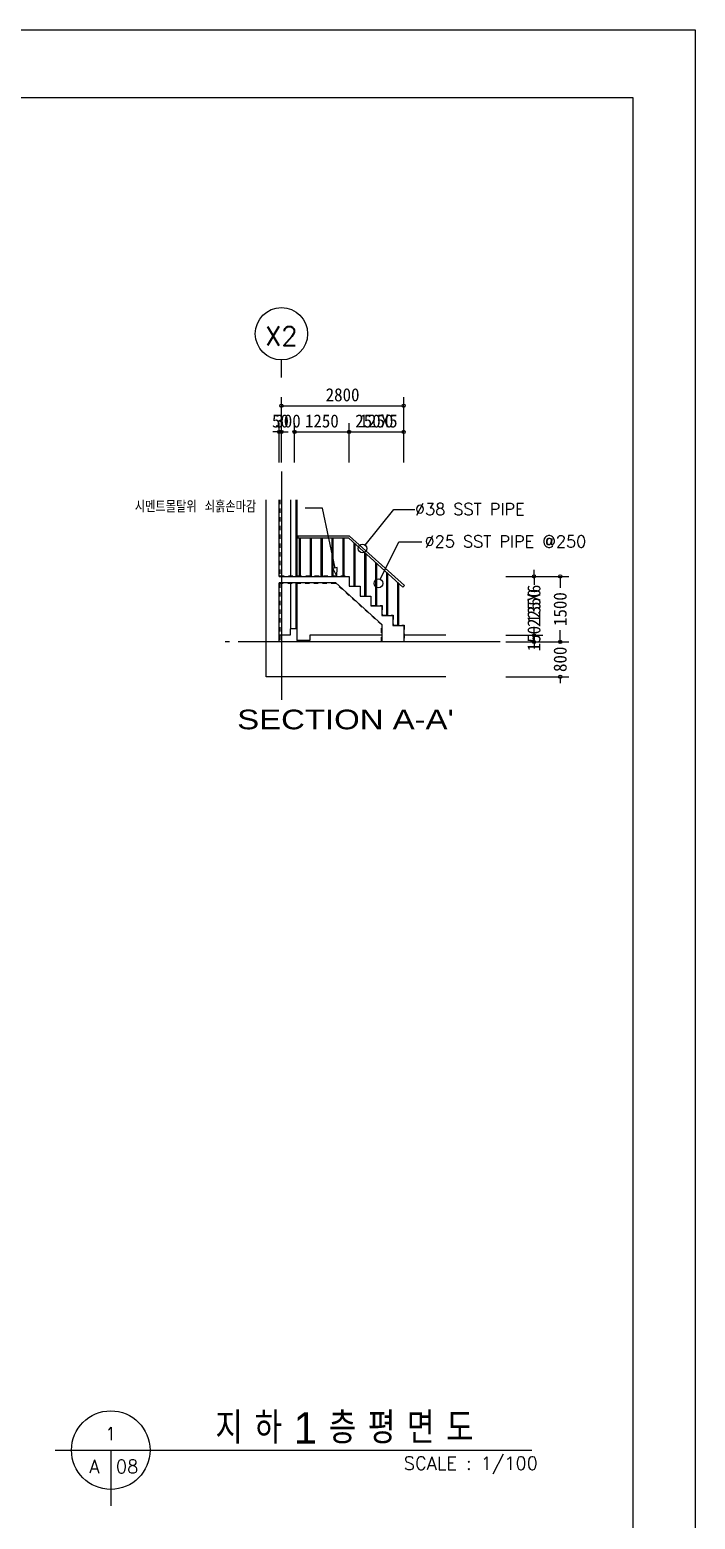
# Model space of a CAD drawing. Extents: x 0 to 81639, y 0 to 58722.
# Drawn here: x 66392 to 81639, y 24595 to 58722 of the extents above; entities that cross this region are included whole.
import ezdxf
from ezdxf.enums import TextEntityAlignment as Align

# ---------------------------------------------------------------- set-up
doc = ezdxf.new("R2010")
doc.units = 0
doc.header["$LTSCALE"] = 100
doc.linetypes.add('CENTER', pattern=[65, 60, -2, 1, -2])
doc.linetypes.add('HIDDEN', pattern=[2, 1, -1])
doc.layers.get('0').update_dxf_attribs({"linetype": 'CONTINUOUS'})
doc.layers.get('DEFPOINTS').update_dxf_attribs({"linetype": 'CONTINUOUS'})
for name, color, linetype in [('9', 9, 'CONTINUOUS'), ('COL7', 3, 'CONTINUOUS'), ('DW', 4, 'CONTINUOUS'), ('ELE', 7, 'CONTINUOUS'), ('FIN', 5, 'CONTINUOUS'), ('FOR', 4, 'CONTINUOUS'), ('H', 6, 'CONTINUOUS'), ('RXBLWL', 3, 'CONTINUOUS'), ('RXCEN', 10, 'CENTER'), ('RXDIM', 7, 'CONTINUOUS'), ('STAIR', 3, 'CONTINUOUS'), ('TEXT', 7, 'CONTINUOUS'), ('TIT', 2, 'CONTINUOUS'), ('TXT', 5, 'CONTINUOUS'), ('WS', 2, 'CONTINUOUS')]:
    doc.layers.add(name, color=color, linetype=linetype)
doc.styles.add('RXHD', font='Arial')
doc.styles.add('SHB', font='simple', dxfattribs={"bigfont": 'KORbox'})
doc.styles.add('SHO', font='outline', dxfattribs={"bigfont": 'KORoutline'})
doc.styles.add('SHS', font='simple', dxfattribs={"bigfont": 'KORsimple'})
doc.styles.get("Standard").update_dxf_attribs({"font": 'DotumChe.ttf'})
doc.dimstyles.new('WDIM', dxfattribs={"dimscale": 100, "dimtxt": 3, "dimasz": 1.5, "dimexe": 2, "dimexo": 0, "dimgap": 1, "dimtad": 1, "dimdec": 0, "dimdsep": 46, "dimtxsty": 'Standard', "dimblk": 'SMALL', "dimcen": 0, "dimclrd": 256, "dimclre": 256, "dimclrt": 256, "dimadec": 0, "dimazin": 0, "dimtfac": 1, "dimtdec": 0, "dimtix": 1, "dimtofl": 0, "dimtmove": 0, "dimatfit": 0, "dimfxl": 0, "dimtolj": 1, "dimtzin": 0, "dimarcsym": 0})

# ---------------------------------------------------------------- blocks, each defined once
blk = doc.blocks.new('_Small')
at = {"color": 0, "linetype": 'ByBlock', "lineweight": -2}
blk.add_circle((0, 0), 0.25, dxfattribs=at)
blk = doc.blocks.new('*D157')
at = {"layer": 'DEFPOINTS', "color": 0, "linetype": 'Continuous'}
for p in [(77297, 44698), (78545, 44698), (77297, 43898)]:
    blk.add_point(p, dxfattribs=at)
at = {"layer": 'RXDIM', "linetype": 'Continuous', "lineweight": -2}
for p, q in [((78545, 44698), (78545, 44848)), ((77297, 44698), (78745, 44698)), ((77297, 43898), (78745, 43898)), ((78545, 43898), (78545, 43748))]:
    blk.add_line(p, q, dxfattribs=at)
at = {"layer": 'RXDIM', "linetype": 'Continuous', "lineweight": -2, "xscale": 150, "yscale": 150, "zscale": 150}
for p, rotation in [((78545, 44698), 270), ((78545, 43898), 90)]:
    blk.add_blockref('_Small', p, dxfattribs=dict(at, rotation=rotation))
at = {"layer": 'RXDIM', "linetype": 'Continuous', "insert": (78545, 44298), "char_height": 300, "attachment_point": 5, "rotation": 90}
blk.add_mtext('\\A1;800', dxfattribs=at)
blk = doc.blocks.new('*D158')
at = {"layer": 'DEFPOINTS', "color": 0, "linetype": 'Continuous'}
for p in [(77297, 44848), (77945, 44848), (77297, 44698)]:
    blk.add_point(p, dxfattribs=at)
at = {"layer": 'RXDIM', "linetype": 'Continuous', "lineweight": -2}
for p, q in [((77297, 44848), (78145, 44848)), ((77945, 44848), (77945, 44998)), ((77297, 44698), (78145, 44698)), ((77945, 44698), (77945, 44548))]:
    blk.add_line(p, q, dxfattribs=at)
at = {"layer": 'RXDIM', "linetype": 'Continuous', "lineweight": -2, "xscale": 150, "yscale": 150, "zscale": 150}
for p, rotation in [((77945, 44848), 270), ((77945, 44698), 90)]:
    blk.add_blockref('_Small', p, dxfattribs=dict(at, rotation=rotation))
at = {"layer": 'RXDIM', "linetype": 'Continuous', "insert": (77945, 44773), "char_height": 300, "attachment_point": 5, "rotation": 90}
blk.add_mtext('\\A1;150', dxfattribs=at)
blk = doc.blocks.new('*D159')
at = {"layer": 'DEFPOINTS', "color": 0, "linetype": 'Continuous'}
for p in [(77297, 46198), (77945, 46198), (77297, 44848)]:
    blk.add_point(p, dxfattribs=at)
at = {"layer": 'RXDIM', "linetype": 'Continuous', "lineweight": -2}
for p, q in [((77297, 46198), (78145, 46198)), ((77945, 46198), (77945, 46008)), ((77297, 44848), (78145, 44848)), ((77945, 44848), (77945, 45039))]:
    blk.add_line(p, q, dxfattribs=at)
at = {"layer": 'RXDIM', "linetype": 'Continuous', "lineweight": -2, "xscale": 150, "yscale": 150, "zscale": 150}
for p, rotation in [((77945, 46198), 90), ((77945, 44848), 270)]:
    blk.add_blockref('_Small', p, dxfattribs=dict(at, rotation=rotation))
at = {"layer": 'RXDIM', "linetype": 'Continuous', "insert": (77945, 45523), "char_height": 300, "attachment_point": 5, "rotation": 90}
blk.add_mtext('\\A1;1350', dxfattribs=at)
blk = doc.blocks.new('*D160')
at = {"layer": 'DEFPOINTS', "color": 0, "linetype": 'Continuous'}
for p in [(77297, 46198), (78545, 46198), (77297, 44698)]:
    blk.add_point(p, dxfattribs=at)
at = {"layer": 'RXDIM', "linetype": 'Continuous', "lineweight": -2}
for p, q in [((77297, 46198), (78745, 46198)), ((78545, 46198), (78545, 45933)), ((78545, 44698), (78545, 44964)), ((77297, 44698), (78745, 44698))]:
    blk.add_line(p, q, dxfattribs=at)
at = {"layer": 'RXDIM', "linetype": 'Continuous', "lineweight": -2, "xscale": 150, "yscale": 150, "zscale": 150}
for p, rotation in [((78545, 46198), 90), ((78545, 44698), 270)]:
    blk.add_blockref('_Small', p, dxfattribs=dict(at, rotation=rotation))
at = {"layer": 'RXDIM', "linetype": 'Continuous', "insert": (78545, 45448), "char_height": 300, "attachment_point": 5, "rotation": 90}
blk.add_mtext('\\A1;1500', dxfattribs=at)
blk = doc.blocks.new('*D161')
at = {"layer": 'DEFPOINTS', "color": 0, "linetype": 'Continuous'}
for p in [(77297, 46198), (77945, 46198), (77297, 44848)]:
    blk.add_point(p, dxfattribs=at)
at = {"layer": 'RXDIM', "linetype": 'Continuous', "lineweight": -2}
for p, q in [((77297, 46198), (78145, 46198)), ((77945, 46198), (77945, 46348)), ((77297, 44848), (78145, 44848)), ((77945, 44848), (77945, 44698))]:
    blk.add_line(p, q, dxfattribs=at)
at = {"layer": 'RXDIM', "linetype": 'Continuous', "lineweight": -2, "xscale": 150, "yscale": 150, "zscale": 150}
for p, rotation in [((77945, 46198), 270), ((77945, 44848), 90)]:
    blk.add_blockref('_Small', p, dxfattribs=dict(at, rotation=rotation))
at = {"layer": 'RXDIM', "linetype": 'Continuous', "insert": (77945, 45523), "char_height": 300, "attachment_point": 5, "rotation": 90}
blk.add_mtext('\\A1;225X6', dxfattribs=at)
blk = doc.blocks.new('*D166')
at = {"layer": 'DEFPOINTS', "color": 0, "linetype": 'Continuous'}
for p in [(72459, 49507), (72159, 48805), (72459, 48805)]:
    blk.add_point(p, dxfattribs=at)
at = {"layer": 'RXDIM', "linetype": 'Continuous', "lineweight": -2}
for p, q in [((72159, 49507), (72009, 49507)), ((72159, 48805), (72159, 49707)), ((72459, 48805), (72459, 49707)), ((72459, 49507), (72609, 49507))]:
    blk.add_line(p, q, dxfattribs=at)
at = {"layer": 'RXDIM', "linetype": 'Continuous', "lineweight": -2, "xscale": 150, "yscale": 150, "zscale": 150}
blk.add_blockref('_Small', (72159, 49507), dxfattribs=at)
at = {"layer": 'RXDIM', "linetype": 'Continuous', "lineweight": -2, "xscale": 150, "yscale": 150, "zscale": 150, "rotation": 180}
blk.add_blockref('_Small', (72459, 49507), dxfattribs=at)
at = {"layer": 'RXDIM', "linetype": 'Continuous', "insert": (72309, 49757), "char_height": 300, "attachment_point": 5}
blk.add_mtext('\\A1;300', dxfattribs=at)
blk = doc.blocks.new('*D167')
at = {"layer": 'DEFPOINTS', "color": 0, "linetype": 'Continuous'}
for p in [(74959, 50107), (72159, 48805), (74959, 48805)]:
    blk.add_point(p, dxfattribs=at)
at = {"layer": 'RXDIM', "linetype": 'Continuous', "lineweight": -2}
for p, q in [((72159, 48805), (72159, 50307)), ((74959, 48805), (74959, 50307)), ((72159, 50107), (74959, 50107))]:
    blk.add_line(p, q, dxfattribs=at)
at = {"layer": 'RXDIM', "linetype": 'Continuous', "lineweight": -2, "xscale": 150, "yscale": 150, "zscale": 150, "rotation": 180}
blk.add_blockref('_Small', (72159, 50107), dxfattribs=at)
at = {"layer": 'RXDIM', "linetype": 'Continuous', "lineweight": -2, "xscale": 150, "yscale": 150, "zscale": 150}
blk.add_blockref('_Small', (74959, 50107), dxfattribs=at)
at = {"layer": 'RXDIM', "linetype": 'Continuous', "insert": (73559, 50357), "char_height": 300, "attachment_point": 5}
blk.add_mtext('\\A1;2800', dxfattribs=at)
blk = doc.blocks.new('*D168')
at = {"layer": 'DEFPOINTS', "color": 0, "linetype": 'Continuous'}
for p in [(72159, 49507), (72109, 48805), (72159, 48805)]:
    blk.add_point(p, dxfattribs=at)
at = {"layer": 'RXDIM', "linetype": 'Continuous', "lineweight": -2}
for p, q in [((72109, 49507), (71959, 49507)), ((72109, 48805), (72109, 49707)), ((72159, 48805), (72159, 49707)), ((72159, 49507), (72309, 49507))]:
    blk.add_line(p, q, dxfattribs=at)
at = {"layer": 'RXDIM', "linetype": 'Continuous', "lineweight": -2, "xscale": 150, "yscale": 150, "zscale": 150}
blk.add_blockref('_Small', (72109, 49507), dxfattribs=at)
at = {"layer": 'RXDIM', "linetype": 'Continuous', "lineweight": -2, "xscale": 150, "yscale": 150, "zscale": 150, "rotation": 180}
blk.add_blockref('_Small', (72159, 49507), dxfattribs=at)
at = {"layer": 'RXDIM', "linetype": 'Continuous', "insert": (72134, 49757), "char_height": 300, "attachment_point": 5}
blk.add_mtext('\\A1;50', dxfattribs=at)
blk = doc.blocks.new('*D169')
at = {"layer": 'DEFPOINTS', "color": 0, "linetype": 'Continuous'}
for p in [(73709, 49507), (72459, 48805), (73709, 48805)]:
    blk.add_point(p, dxfattribs=at)
at = {"layer": 'RXDIM', "linetype": 'Continuous', "lineweight": -2}
for p, q in [((72459, 48805), (72459, 49707)), ((72459, 49507), (73709, 49507)), ((73709, 48805), (73709, 49707))]:
    blk.add_line(p, q, dxfattribs=at)
at = {"layer": 'RXDIM', "linetype": 'Continuous', "lineweight": -2, "xscale": 150, "yscale": 150, "zscale": 150, "rotation": 180}
blk.add_blockref('_Small', (72459, 49507), dxfattribs=at)
at = {"layer": 'RXDIM', "linetype": 'Continuous', "lineweight": -2, "xscale": 150, "yscale": 150, "zscale": 150}
blk.add_blockref('_Small', (73709, 49507), dxfattribs=at)
at = {"layer": 'RXDIM', "linetype": 'Continuous', "insert": (73084, 49757), "char_height": 300, "attachment_point": 5}
blk.add_mtext('\\A1;1250', dxfattribs=at)
blk = doc.blocks.new('*D170')
at = {"layer": 'DEFPOINTS', "color": 0, "linetype": 'Continuous'}
for p in [(74959, 49507), (73709, 48805), (74959, 48805)]:
    blk.add_point(p, dxfattribs=at)
at = {"layer": 'RXDIM', "linetype": 'Continuous', "lineweight": -2}
for p, q in [((73709, 48805), (73709, 49707)), ((73709, 49507), (74959, 49507)), ((74959, 48805), (74959, 49707))]:
    blk.add_line(p, q, dxfattribs=at)
at = {"layer": 'RXDIM', "linetype": 'Continuous', "lineweight": -2, "xscale": 150, "yscale": 150, "zscale": 150, "rotation": 180}
blk.add_blockref('_Small', (73709, 49507), dxfattribs=at)
at = {"layer": 'RXDIM', "linetype": 'Continuous', "lineweight": -2, "xscale": 150, "yscale": 150, "zscale": 150}
blk.add_blockref('_Small', (74959, 49507), dxfattribs=at)
at = {"layer": 'RXDIM', "linetype": 'Continuous', "insert": (74334, 49757), "char_height": 300, "attachment_point": 5}
blk.add_mtext('\\A1;250X5', dxfattribs=at)
blk = doc.blocks.new('*D171')
at = {"layer": 'DEFPOINTS', "color": 0, "linetype": 'Continuous'}
for p in [(74959, 49507), (73709, 48805), (74959, 48805)]:
    blk.add_point(p, dxfattribs=at)
at = {"layer": 'RXDIM', "linetype": 'Continuous', "lineweight": -2}
for p, q in [((73709, 48805), (73709, 49707)), ((73709, 49507), (74959, 49507)), ((74959, 48805), (74959, 49707))]:
    blk.add_line(p, q, dxfattribs=at)
at = {"layer": 'RXDIM', "linetype": 'Continuous', "lineweight": -2, "xscale": 150, "yscale": 150, "zscale": 150, "rotation": 180}
blk.add_blockref('_Small', (73709, 49507), dxfattribs=at)
at = {"layer": 'RXDIM', "linetype": 'Continuous', "lineweight": -2, "xscale": 150, "yscale": 150, "zscale": 150}
blk.add_blockref('_Small', (74959, 49507), dxfattribs=at)
at = {"layer": 'RXDIM', "linetype": 'Continuous', "insert": (74334, 49757), "char_height": 300, "attachment_point": 5}
blk.add_mtext('\\A1;1250', dxfattribs=at)
blk = doc.blocks.new('미래2')
at = {"layer": '9', "color": 9}
for p, q in [((3, 293.61), (411.19, 293.61)), ((411.19, 293.61), (411.19, 0))]:
    blk.add_line(p, q, dxfattribs=at)
at = {"layer": 'WS'}
blk.add_lwpolyline([(404.1, 25.35), (404.1, 285.8), (22.16, 285.8), (22.16, 25.35)], close=True, dxfattribs=at)

msp = doc.modelspace()

# ---------------------------------------------------------------- linework, layer by layer
at = {"layer": 'COL7'}
for p, q in [((71808.7, 43898.1), (71808.7, 47954.9)), ((72108.7, 46198.1), (72108.7, 47954.9)), ((73401.2, 46048.1), (72108.7, 46048.1)), ((72108.7, 44698.1), (72108.7, 46048.1)), ((73401.2, 46048.1), (74458.7, 45096.3)), ((74458.7, 45096.3), (74458.7, 44698.1)), ((72358.7, 44848.1), (72108.7, 44848.1)), ((72508.7, 44998.1), (72358.7, 44998.1)), ((72808.7, 44728.1), (72508.7, 44728.1)), ((74458.7, 44848.1), (72808.7, 44848.1)), ((75926.3, 44848.1), (74958.7, 44848.1)), ((74458.7, 44698.1), (72108.7, 44698.1)), ((75926.3, 44698.1), (74958.7, 44698.1)), ((75926.3, 43898.1), (71808.7, 43898.1))]:
    msp.add_line(p, q, dxfattribs=at)
at = {"layer": 'COL7', "linetype": 'Continuous'}
for p, q in [((72358.7, 44998.1), (72358.7, 44848.1)), ((72508.7, 44998.1), (72508.7, 44728.1)), ((72808.7, 44848.1), (72808.7, 44728.1))]:
    msp.add_line(p, q, dxfattribs=at)
at = {"layer": 'COL7'}
msp.add_lwpolyline([(72108.7, 46198.1), (73708.7, 46198.1), (73708.7, 45973.1), (73958.7, 45973.1), (73958.7, 45748.1), (74208.7, 45748.1), (74208.7, 45523.1), (74458.7, 45523.1), (74458.7, 45298.1), (74708.7, 45298.1), (74708.7, 45073.1), (74958.7, 45073.1), (74958.7, 44698.1)], dxfattribs=at)
at = {"layer": 'DW', "color": 4, "linetype": 'Continuous'}
for p, q in [((72368.7, 47954.9), (72368.7, 46198.1)), ((72368.7, 46048.1), (72368.7, 44998.1))]:
    msp.add_line(p, q, dxfattribs=at)
at = {"layer": 'ELE', "color": 4}
for p, q in [((73718.3, 47123.1), (72533.7, 47123.1)), ((73718.3, 47123.1), (74975.5, 45991.7)), ((73699.2, 47073.1), (72533.7, 47073.1)), ((73699.2, 47073.1), (74942, 45954.6)), ((74942, 45954.6), (74975.5, 45991.7))]:
    msp.add_line(p, q, dxfattribs=at)
at = {"layer": 'ELE', "color": 4, "linetype": 'Continuous'}
msp.add_line((72533.7, 47123.1), (72533.7, 47073.1), dxfattribs=at)
at = {"layer": 'ELE', "color": 6}
for p, q in [((72571.2, 46198.1), (72571.2, 47073.1)), ((72596.2, 46198.1), (72596.2, 47073.1)), ((72821.2, 46198.1), (72821.2, 47073.1)), ((72846.2, 46198.1), (72846.2, 47073.1)), ((73071.2, 46198.1), (73071.2, 47073.1)), ((73096.2, 46198.1), (73096.2, 47073.1)), ((73321.2, 46198.1), (73321.2, 47073.1)), ((73346.2, 46198.1), (73346.2, 47073.1)), ((73571.2, 46198.1), (73571.2, 47073.1)), ((73596.2, 46198.1), (73596.2, 47073.1)), ((73821.2, 45973.1), (73821.2, 46963.3)), ((73846.2, 45973.1), (73846.2, 46940.8)), ((74071.2, 45748.1), (74071.2, 46738.3)), ((74096.2, 45748.1), (74096.2, 46715.8)), ((74321.2, 45523.1), (74321.2, 46513.3)), ((74346.2, 45523.1), (74346.2, 46490.8)), ((74571.2, 45298.1), (74571.2, 46288.3)), ((74596.2, 45298.1), (74596.2, 46265.8)), ((74821.2, 45073.1), (74821.2, 46063.3)), ((74846.2, 45073.1), (74846.2, 46040.8))]:
    msp.add_line(p, q, dxfattribs=at)
at = {"layer": 'FIN', "color": 7, "linetype": 'HIDDEN'}
for p, q in [((72118.7, 47954.9), (72118.7, 46208.1)), ((72118.7, 46208.1), (73718.7, 46208.1)), ((73401.2, 46038.1), (72118.7, 46038.1)), ((72118.7, 46038.1), (72118.7, 44708.1)), ((74448.7, 45091.9), (73415.2, 46022.1)), ((74218.7, 45533.1), (74468.7, 45533.1)), ((74468.7, 45533.1), (74468.7, 45308.1)), ((74448.7, 44708.1), (74448.7, 45091.9)), ((74468.7, 45308.1), (74718.7, 45308.1)), ((74718.7, 45308.1), (74718.7, 45083.1)), ((74718.7, 45083.1), (74968.7, 45083.1)), ((74968.7, 45083.1), (74968.7, 44708.1)), ((72118.7, 44708.1), (74448.7, 44708.1)), ((74968.7, 44708.1), (75926.3, 44708.1))]:
    msp.add_line(p, q, dxfattribs=at)
at = {"layer": 'H', "color": 6, "linetype": 'Continuous'}
for p, q in [((72488.7, 47954.9), (72488.7, 46198.1)), ((72488.7, 46048.1), (72488.7, 44998.1))]:
    msp.add_line(p, q, dxfattribs=at)
at = {"layer": 'RXBLWL', "color": 7, "linetype": 'Continuous'}
for p, q in [((72508.7, 47954.9), (72508.7, 46198.1)), ((72508.7, 46048.1), (72508.7, 44998.1))]:
    msp.add_line(p, q, dxfattribs=at)
at = {"layer": 'RXCEN'}
for p, q in [((72158.7, 48602.6), (72158.7, 43368.3)), ((72158.7, 48602.6), (72158.7, 43368.3)), ((77169.8, 44698.1), (70780.9, 44698.1))]:
    msp.add_line(p, q, dxfattribs=at)
at = {"layer": 'TEXT'}
for points in [[(72158.7, 50757.4), (72158.7, 50957.4), (72158.7, 51157.4)], [(73387.7, 46387.7), (73099.2, 47763.4), (72702.3, 47763.4)], [(74078.5, 46915.9), (74737, 47729.4), (75218.2, 47729.4)], [(74423.7, 46128.2), (74849, 46988.6), (75373.9, 46988.6)], [(73428.7, 46192), (73436.6, 46398), (73338.7, 46377.4), (73428.7, 46192)]]:
    msp.add_lwpolyline(points, dxfattribs=at)
for centre, radius in [((72158.7, 51757.4), 600), ((74015.6, 46838.1), 100), ((74379.4, 46038.6), 100)]:
    msp.add_circle(centre, radius, dxfattribs=at)
at = {"layer": 'TIT', "color": 2}
for p, q in [((66974.4, 26178), (77893.3, 26178)), ((68247.1, 26178), (68247.1, 24905.2))]:
    msp.add_line(p, q, dxfattribs=at)
msp.add_circle((68247.1, 26178), 900, dxfattribs=at)

# ---------------------------------------------------------------- block references
at = {"layer": 'FOR', "xscale": 200, "yscale": 200}
msp.add_blockref('미래2', (-600, 0), dxfattribs=at)

# ---------------------------------------------------------------- texts
at = {"layer": 'STAIR', "color": 2, "style": 'RXHD', "width": 1.2}
msp.add_text("SECTION A-A'", height=450, dxfattribs=at).set_placement((73626.2, 42919.5), align=Align.MIDDLE_CENTER)
at = {"layer": 'TEXT', "style": 'SHB'}
for s, height, p in [('X2', 432, (71784.4, 51488.7)), ('시멘트몰탈위 쇠흙손마감', 270, (68798.8, 47663.4)), ('%%c38 SST PIPE', 270, (75218, 47604.4))]:
    msp.add_text(s, height=height, dxfattribs=at).set_placement(p)
msp.add_text('%%c25 SST PIPE @250', height=270, rotation=360, dxfattribs=at).set_placement((75438.8, 46863.6))
at = {"layer": 'TXT', "color": 2, "style": 'SHO'}
msp.add_text('지 하 1 층 평 면 도', height=720, dxfattribs=at).set_placement((73602.7, 26328), align=Align.CENTER)
at = {"layer": 'TXT', "color": 2, "style": 'SHS'}
for s, p in [('1', (68247.1, 26553)), ('A', (67872.1, 25803)), ('08', (68622.1, 25803))]:
    msp.add_text(s, height=300, dxfattribs=at).set_placement(p, align=Align.MIDDLE_CENTER)
msp.add_text('SCALE : 1/100', height=300, dxfattribs=at).set_placement((78033.7, 25728), align=Align.RIGHT)

# ---------------------------------------------------------------- dimensions: what is measured, and where the dimension line sits
at = {"layer": 'RXDIM', "linetype": 'Continuous'}
for base, p1, p2, picture, middle in [((74958.7, 50107.2), (72158.7, 48805), (74958.7, 48805), '*D167', (73558.7, 50357.4)), ((72158.7, 49507.2), (72108.7, 48805), (72158.7, 48805), '*D168', (72133.7, 49757.4)), ((72458.7, 49507.2), (72158.7, 48805), (72458.7, 48805), '*D166', (72308.7, 49757.4)), ((73708.7, 49507.2), (72458.7, 48805), (73708.7, 48805), '*D169', (73083.7, 49757.4)), ((74958.7, 49507.2), (73708.7, 48805), (74958.7, 48805), '*D171', (74333.7, 49757.4))]:
    dim = msp.add_linear_dim(base=base, p1=p1, p2=p2, dimstyle='WDIM', dxfattribs=at)
    dim.commit()
    dim.dimension.update_dxf_attribs({"geometry": picture, "text_midpoint": middle})
dim = msp.add_linear_dim(base=(74958.7, 49507.2), p1=(73708.7, 48805), p2=(74958.7, 48805), text='250X5', dimstyle='WDIM', dxfattribs=at)
dim.commit()
dim.dimension.update_dxf_attribs({"geometry": '*D170', "text_midpoint": (74333.7, 49757.4)})
dim = msp.add_linear_dim(base=(77945.5, 46198.1), p1=(77297.1, 44848.1), p2=(77297.1, 46198.1), angle=90, text='225X6', dimstyle='WDIM', dxfattribs=at)
dim.commit()
dim.dimension.update_dxf_attribs({"geometry": '*D161', "text_midpoint": (77945.5, 45523.1), "text_rotation": 90})
for base, p1, p2, picture, middle in [((77945.5, 46198.1), (77297.1, 44848.1), (77297.1, 46198.1), '*D159', (77945.5, 45523.1)), ((78545.5, 46198.1), (77297.1, 44698.1), (77297.1, 46198.1), '*D160', (78545.5, 45448.1)), ((77945.5, 44848.1), (77297.1, 44698.1), (77297.1, 44848.1), '*D158', (77945.5, 44773.1)), ((78545.5, 44698.1), (77297.1, 43898.1), (77297.1, 44698.1), '*D157', (78545.5, 44298.1))]:
    dim = msp.add_linear_dim(base=base, p1=p1, p2=p2, angle=90, dimstyle='WDIM', dxfattribs=at)
    dim.commit()
    dim.dimension.update_dxf_attribs({"geometry": picture, "text_midpoint": middle, "text_rotation": 90})

doc.saveas('drawing.dxf')
